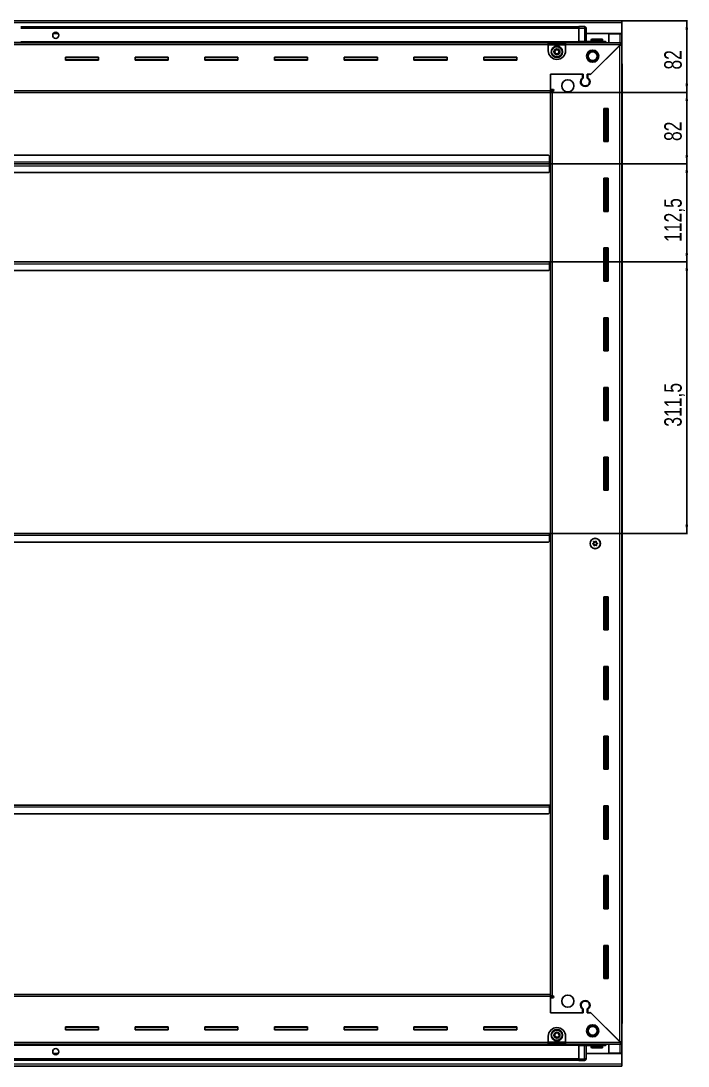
# Model space of a CAD drawing. Header units: millimetres. Extents: x 1219 to 6053, y -1082 to 1971.
# Drawn here: x 5287 to 6053, y 577 to 1776 of the extents above; entities that cross this region are included whole.
import ezdxf

# ---------------------------------------------------------------- set-up
doc = ezdxf.new("R2010")
doc.units = ezdxf.units.MM
doc.layers.add('FORMAT', color=7, linetype='Continuous')
doc.styles.add('SLDTEXTSTYLE0', font='TXT', dxfattribs={"width": 0.75})
doc.dimstyles.new('SLDDIMSTYLE0', dxfattribs={"dimtxt": 20, "dimasz": 10, "dimexe": 0, "dimexo": 0.0625, "dimgap": 5, "dimtad": 2, "dimdec": 1, "dimrnd": 1e-09, "dimzin": 12, "dimdsep": 46, "dimtxsty": 'SLDTEXTSTYLE0', "dimsah": 1, "dimcen": 0.09, "dimadec": 0, "dimazin": 3, "dimtfac": 1, "dimtofl": 0, "dimtmove": 0, "dimatfit": 3, "dimfxl": 0, "dimfrac": 2, "dimtolj": 1, "dimtzin": 12, "dimarcsym": 0})

# ---------------------------------------------------------------- blocks, each defined once
blk = doc.blocks.new('_D_7')
at = {"layer": 'FORMAT'}
for p, q in [((5976.5, 1775.8), (6052, 1775.8)), ((6051, 1775.8), (6051, 1693.8)), ((5894.5, 1693.8), (6052, 1693.8))]:
    blk.add_line(p, q, dxfattribs=at)
for points in [[(6051, 1775.8), (6049.5, 1765.8), (6052.6, 1765.8)], [(6051, 1693.8), (6052.6, 1703.8), (6049.5, 1703.8)]]:
    blk.add_solid(points, dxfattribs=at)
at = {"layer": 'FORMAT', "insert": (6025.2, 1720), "char_height": 20, "attachment_point": 1, "rotation": 90, "style": 'SLDTEXTSTYLE0'}
blk.add_mtext('82', dxfattribs=at)
blk = doc.blocks.new('_D_8')
at = {"layer": 'FORMAT'}
for p, q in [((5894.5, 1693.8), (6052, 1693.8)), ((6051, 1611.8), (6051, 1693.8)), ((5893.5, 1611.8), (6052, 1611.8))]:
    blk.add_line(p, q, dxfattribs=at)
for points in [[(6051, 1693.8), (6049.5, 1683.8), (6052.6, 1683.8)], [(6051, 1611.8), (6052.6, 1621.8), (6049.5, 1621.8)]]:
    blk.add_solid(points, dxfattribs=at)
at = {"layer": 'FORMAT', "insert": (6025.2, 1638), "char_height": 20, "attachment_point": 1, "rotation": 90, "style": 'SLDTEXTSTYLE0'}
blk.add_mtext('82', dxfattribs=at)
blk = doc.blocks.new('_D_9')
at = {"layer": 'FORMAT'}
for p, q in [((5893.5, 1611.8), (6052, 1611.8)), ((6051, 1611.8), (6051, 1499.3)), ((5893.5, 1499.3), (6052, 1499.3))]:
    blk.add_line(p, q, dxfattribs=at)
for points in [[(6051, 1611.8), (6049.5, 1601.8), (6052.6, 1601.8)], [(6051, 1499.3), (6052.6, 1509.3), (6049.5, 1509.3)]]:
    blk.add_solid(points, dxfattribs=at)
at = {"layer": 'FORMAT', "insert": (6025.2, 1522.3), "char_height": 20, "attachment_point": 1, "rotation": 90, "style": 'SLDTEXTSTYLE0'}
blk.add_mtext('112,5', dxfattribs=at)
blk = doc.blocks.new('_D_10')
at = {"layer": 'FORMAT'}
for p, q in [((5893.5, 1499.3), (6052, 1499.3)), ((6051, 1499.3), (6051, 1187.8)), ((5893.5, 1187.8), (6052, 1187.8))]:
    blk.add_line(p, q, dxfattribs=at)
for points in [[(6051, 1499.3), (6049.5, 1489.3), (6052.6, 1489.3)], [(6051, 1187.8), (6052.6, 1197.8), (6049.5, 1197.8)]]:
    blk.add_solid(points, dxfattribs=at)
at = {"layer": 'FORMAT', "insert": (6025.2, 1310.3), "char_height": 20, "attachment_point": 1, "rotation": 90, "style": 'SLDTEXTSTYLE0'}
blk.add_mtext('311,5', dxfattribs=at)

msp = doc.modelspace()

# ---------------------------------------------------------------- linework, layer by layer
at = {"color": 7, "linetype": 'Continuous', "lineweight": 25}
for p, q in [((4577.52, 1775.82), (5976.52, 1775.82)), ((5976.52, 1775.82), (5976.52, 1773.72)), ((5927.02, 1769.17), (5287.02, 1769.17)), ((5927.02, 1769.32), (5927.02, 1769.32)), ((5933.52, 1769.32), (5927.02, 1769.32)), ((5933.52, 1769.32), (5927.02, 1769.32)), ((5927.02, 1769.32), (5927.02, 1767.32)), ((5927.02, 1752.32), (5927.02, 1767.32)), ((5935.52, 1767.32), (5935.52, 1767.32)), ((5935.52, 1752.32), (5935.52, 1767.32)), ((5976.52, 1773.72), (5976.52, 1761.32)), ((4627.02, 1751.17), (5927.02, 1751.17)), ((4662.02, 1750.57), (5892.02, 1750.57)), ((5329.9, 1761.32), (5324.15, 1761.32)), ((5892.02, 1748.47), (5892.02, 1750.57)), ((5892.02, 1750.57), (5912.02, 1750.57)), ((5912.02, 1750.57), (5975.52, 1750.57)), ((5912.02, 1750.57), (5912.02, 1748.47)), ((5927.02, 1752.32), (5927.02, 1751.82)), ((5956.02, 1752.32), (5927.02, 1752.32)), ((5927.02, 1752.29), (5927.1, 1750.57)), ((5976.52, 1761.32), (5935.52, 1761.32)), ((5941.52, 1754.22), (5941.52, 1752.32)), ((5942.32, 1755.02), (5953.72, 1755.02)), ((5954.52, 1752.32), (5954.52, 1754.22)), ((5961.52, 1760.82), (5974.42, 1760.82)), ((5961.52, 1750.57), (5961.52, 1760.82)), ((5974.42, 1760.82), (5976.52, 1760.82)), ((5975.02, 1760.82), (5975.02, 1761.32)), ((5975.52, 1749.07), (5975.52, 1750.57)), ((5975.52, 1750.57), (5976.52, 1750.57)), ((5976.52, 1760.82), (5976.52, 1761.32)), ((5976.52, 1760.82), (5976.52, 1750.57)), ((5976.52, 1749.07), (5976.52, 1750.57)), ((5892.02, 1749.07), (5912.02, 1749.07)), ((5892.02, 1741.57), (5892.02, 1748.47)), ((5912.02, 1748.47), (5912.02, 1741.57)), ((5974.42, 1747.97), (5940.32, 1713.87)), ((5941.02, 1714.57), (5974.92, 1748.47)), ((5975.02, 1748.57), (5976.52, 1748.57)), ((5975.52, 1749.07), (5976.52, 1749.07)), ((5976.52, 1749.07), (5976.52, 1748.57)), ((5976.52, 1748.57), (5976.52, 604.07)), ((5376.02, 1734.32), (5338.02, 1734.32)), ((5338.02, 1734.32), (5338.02, 1730.82)), ((5376.02, 1731.57), (5338.02, 1731.57)), ((5338.02, 1730.82), (5376.02, 1730.82)), ((5376.02, 1730.82), (5376.02, 1734.32)), ((5456.02, 1734.32), (5418.02, 1734.32)), ((5418.02, 1734.32), (5418.02, 1730.82)), ((5456.02, 1731.57), (5418.02, 1731.57)), ((5418.02, 1730.82), (5456.02, 1730.82)), ((5456.02, 1730.82), (5456.02, 1734.32)), ((5536.02, 1734.32), (5498.02, 1734.32)), ((5498.02, 1734.32), (5498.02, 1730.82)), ((5536.02, 1731.57), (5498.02, 1731.57)), ((5498.02, 1730.82), (5536.02, 1730.82)), ((5536.02, 1730.82), (5536.02, 1734.32)), ((5616.02, 1734.32), (5578.02, 1734.32)), ((5578.02, 1734.32), (5578.02, 1730.82)), ((5616.02, 1731.57), (5578.02, 1731.57)), ((5578.02, 1730.82), (5616.02, 1730.82)), ((5616.02, 1730.82), (5616.02, 1734.32)), ((5696.02, 1734.32), (5658.02, 1734.32)), ((5658.02, 1734.32), (5658.02, 1730.82)), ((5696.02, 1731.57), (5658.02, 1731.57)), ((5658.02, 1730.82), (5696.02, 1730.82)), ((5696.02, 1730.82), (5696.02, 1734.32)), ((5776.02, 1734.32), (5738.02, 1734.32)), ((5738.02, 1734.32), (5738.02, 1730.82)), ((5776.02, 1731.57), (5738.02, 1731.57)), ((5738.02, 1730.82), (5776.02, 1730.82)), ((5776.02, 1730.82), (5776.02, 1734.32)), ((5856.02, 1734.32), (5818.02, 1734.32)), ((5818.02, 1734.32), (5818.02, 1730.82)), ((5856.02, 1731.57), (5818.02, 1731.57)), ((5818.02, 1730.82), (5856.02, 1730.82)), ((5856.02, 1730.82), (5856.02, 1734.32)), ((5976.52, 1727.15), (5976.52, 1727.15)), ((5894.52, 1714.57), (5932.22, 1714.57)), ((5894.52, 1695.92), (5894.52, 1714.57)), ((5894.52, 1714.57), (5894.52, 1697.32)), ((5931.52, 1714.57), (5894.52, 1714.57)), ((5931.52, 1714.57), (5931.52, 1710.68)), ((5932.22, 1714.57), (5932.22, 1710.29)), ((5936.82, 1714.57), (5941.02, 1714.57)), ((5936.82, 1710.29), (5936.82, 1714.57)), ((5939.62, 1714.57), (5937.52, 1714.57)), ((5937.52, 1710.68), (5937.52, 1714.57)), ((5940.32, 1713.87), (5939.62, 1714.57)), ((5976.52, 1719.32), (5977.02, 1719.32)), ((5976.87, 633.32), (5976.87, 1719.32)), ((5977.02, 1725.82), (5977.02, 1719.32)), ((5977.02, 1719.32), (5977.02, 1725.82)), ((5977.02, 1719.32), (5977.02, 1719.32)), ((5977.02, 1719.32), (5977.02, 1719.32)), ((5894.52, 1693.82), (4659.52, 1693.82)), ((5894.52, 1697.32), (5897.37, 1697.32)), ((5896.52, 1696.32), (5894.52, 1696.32)), ((5894.52, 1695.92), (5894.52, 1693.82)), ((5894.52, 1695.32), (5896.62, 1695.32)), ((5894.52, 1693.82), (5894.52, 658.82)), ((5896.52, 1695.32), (5896.52, 1696.32)), ((5897.37, 1695.32), (5896.62, 1695.32)), ((5936.52, 1701.71), (5936.52, 1700.95)), ((5956.02, 1675.32), (5956.02, 1637.32)), ((5961.02, 1675.32), (5956.02, 1675.32)), ((5957.05, 1675.32), (5957.05, 1637.32)), ((5957.08, 1675.32), (5957.08, 1637.32)), ((5958.87, 1675.32), (5958.87, 1637.32)), ((5961.02, 1637.32), (5961.02, 1675.32)), ((5956.02, 1637.32), (5961.02, 1637.32)), ((5892.52, 1621.82), (4661.52, 1621.82)), ((5893.52, 1620.82), (5892.52, 1621.82)), ((5893.52, 1613.92), (5893.52, 1620.82)), ((5893.52, 1611.82), (4660.52, 1611.82)), ((5893.77, 1614.67), (5893.52, 1614.67)), ((5893.52, 1613.92), (5893.52, 1611.82)), ((5893.52, 1611.82), (5893.52, 1609.72)), ((5893.52, 1602.82), (5893.52, 1609.72)), ((5893.52, 1608.97), (5893.77, 1608.97)), ((5893.77, 1611.82), (5893.77, 1614.67)), ((5893.77, 1608.97), (5893.77, 1611.82)), ((5894.52, 1611.82), (5893.77, 1611.82)), ((4661.52, 1601.82), (5892.52, 1601.82)), ((5892.52, 1601.82), (5893.52, 1602.82)), ((5956.02, 1595.32), (5956.02, 1557.32)), ((5961.02, 1595.32), (5956.02, 1595.32)), ((5957.05, 1595.32), (5957.05, 1557.32)), ((5957.08, 1595.32), (5957.08, 1557.32)), ((5958.87, 1595.32), (5958.87, 1557.32)), ((5961.02, 1557.32), (5961.02, 1595.32)), ((5956.02, 1557.32), (5961.02, 1557.32)), ((5956.02, 1515.32), (5956.02, 1477.32)), ((5961.02, 1515.32), (5956.02, 1515.32)), ((5957.05, 1515.32), (5957.05, 1477.32)), ((5957.08, 1515.32), (5957.08, 1477.32)), ((5958.87, 1515.32), (5958.87, 1477.32)), ((5961.02, 1477.32), (5961.02, 1515.32)), ((4660.52, 1499.32), (5893.52, 1499.32)), ((5893.52, 1499.32), (5893.52, 1497.22)), ((5893.77, 1496.47), (5893.77, 1499.32)), ((5893.77, 1499.32), (5894.52, 1499.32)), ((4661.52, 1489.32), (5892.52, 1489.32)), ((5892.52, 1489.32), (5893.52, 1490.32)), ((5893.52, 1490.32), (5893.52, 1497.22)), ((5893.52, 1496.47), (5893.77, 1496.47)), ((5956.02, 1477.32), (5961.02, 1477.32)), ((5956.02, 1435.32), (5956.02, 1397.32)), ((5961.02, 1435.32), (5956.02, 1435.32)), ((5957.05, 1435.32), (5957.05, 1397.32)), ((5957.08, 1435.32), (5957.08, 1397.32)), ((5958.87, 1435.32), (5958.87, 1397.32)), ((5961.02, 1397.32), (5961.02, 1435.32)), ((5956.02, 1397.32), (5961.02, 1397.32)), ((5956.02, 1355.32), (5956.02, 1317.32)), ((5961.02, 1355.32), (5956.02, 1355.32)), ((5957.05, 1355.32), (5957.05, 1317.32)), ((5957.08, 1355.32), (5957.08, 1317.32)), ((5958.87, 1355.32), (5958.87, 1317.32)), ((5961.02, 1317.32), (5961.02, 1355.32)), ((5956.02, 1317.32), (5961.02, 1317.32)), ((5956.02, 1275.32), (5956.02, 1237.32)), ((5961.02, 1275.32), (5956.02, 1275.32)), ((5957.05, 1275.32), (5957.05, 1237.32)), ((5957.08, 1275.32), (5957.08, 1237.32)), ((5958.87, 1275.32), (5958.87, 1237.32)), ((5961.02, 1237.32), (5961.02, 1275.32)), ((5956.02, 1237.32), (5961.02, 1237.32)), ((4660.52, 1187.82), (5893.52, 1187.82)), ((5893.52, 1187.82), (5893.52, 1185.72)), ((5893.77, 1184.97), (5893.77, 1187.82)), ((5893.77, 1187.82), (5894.52, 1187.82)), ((4661.52, 1177.82), (5892.52, 1177.82)), ((5892.52, 1177.82), (5893.52, 1178.82)), ((5893.52, 1178.82), (5893.52, 1185.72)), ((5893.52, 1184.97), (5893.77, 1184.97)), ((5956.02, 1115.32), (5956.02, 1077.32)), ((5961.02, 1115.32), (5956.02, 1115.32)), ((5957.05, 1115.32), (5957.05, 1077.32)), ((5957.08, 1115.32), (5957.08, 1077.32)), ((5958.87, 1115.32), (5958.87, 1077.32)), ((5961.02, 1077.32), (5961.02, 1115.32)), ((5956.02, 1077.32), (5961.02, 1077.32)), ((5956.02, 1035.32), (5956.02, 997.32)), ((5961.02, 1035.32), (5956.02, 1035.32)), ((5957.05, 1035.32), (5957.05, 997.32)), ((5957.08, 1035.32), (5957.08, 997.32)), ((5958.87, 1035.32), (5958.87, 997.32)), ((5961.02, 997.32), (5961.02, 1035.32)), ((5956.02, 997.32), (5961.02, 997.32)), ((5956.02, 955.32), (5956.02, 917.32)), ((5961.02, 955.32), (5956.02, 955.32)), ((5957.05, 955.32), (5957.05, 917.32)), ((5957.08, 955.32), (5957.08, 917.32)), ((5958.87, 955.32), (5958.87, 917.32)), ((5961.02, 917.32), (5961.02, 955.32)), ((5956.02, 917.32), (5961.02, 917.32)), ((4660.52, 876.32), (5893.52, 876.32)), ((5893.52, 876.32), (5893.52, 874.22)), ((5893.77, 873.47), (5893.77, 876.32)), ((5893.77, 876.32), (5894.52, 876.32)), ((5956.02, 875.32), (5956.02, 837.32)), ((5961.02, 875.32), (5956.02, 875.32)), ((5957.05, 875.32), (5957.05, 837.32)), ((5957.08, 875.32), (5957.08, 837.32)), ((5958.87, 875.32), (5958.87, 837.32)), ((5961.02, 837.32), (5961.02, 875.32)), ((4661.52, 866.32), (5892.52, 866.32)), ((5892.52, 866.32), (5893.52, 867.32)), ((5893.52, 867.32), (5893.52, 874.22)), ((5893.52, 873.47), (5893.77, 873.47)), ((5956.02, 837.32), (5961.02, 837.32)), ((5956.02, 795.32), (5956.02, 757.32)), ((5961.02, 795.32), (5956.02, 795.32)), ((5957.05, 795.32), (5957.05, 757.32)), ((5957.08, 795.32), (5957.08, 757.32)), ((5958.87, 795.32), (5958.87, 757.32)), ((5961.02, 757.32), (5961.02, 795.32)), ((5956.02, 757.32), (5961.02, 757.32)), ((5956.02, 715.32), (5956.02, 677.32)), ((5961.02, 715.32), (5956.02, 715.32)), ((5957.05, 715.32), (5957.05, 677.32)), ((5957.08, 715.32), (5957.08, 677.32)), ((5958.87, 715.32), (5958.87, 677.32)), ((5961.02, 677.32), (5961.02, 715.32)), ((5956.02, 677.32), (5961.02, 677.32)), ((4659.52, 658.82), (5894.52, 658.82)), ((5894.52, 658.82), (5894.52, 656.72)), ((5896.62, 657.32), (5894.52, 657.32)), ((5894.52, 656.72), (5894.52, 638.07)), ((5894.52, 656.32), (5896.52, 656.32)), ((5894.52, 655.32), (5894.52, 638.07)), ((5897.37, 655.32), (5894.52, 655.32)), ((5896.52, 656.32), (5896.52, 657.32)), ((5896.62, 657.32), (5897.37, 657.32)), ((5936.52, 651.7), (5936.52, 650.94)), ((5932.22, 638.07), (5894.52, 638.07)), ((5894.52, 638.07), (5931.52, 638.07)), ((5931.52, 641.96), (5931.52, 638.07)), ((5932.22, 642.36), (5932.22, 638.07)), ((5936.82, 638.07), (5936.82, 642.36)), ((5941.02, 638.07), (5936.82, 638.07)), ((5937.52, 638.07), (5937.52, 641.96)), ((5937.52, 638.07), (5939.62, 638.07)), ((5939.62, 638.07), (5940.32, 638.77)), ((5940.32, 638.77), (5974.42, 604.67)), ((5974.92, 604.17), (5941.02, 638.07)), ((5976.52, 633.32), (5977.02, 633.32)), ((5977.02, 633.32), (5977.02, 633.32)), ((5977.02, 626.82), (5977.02, 633.32)), ((5977.02, 633.32), (5977.02, 626.82)), ((5376.02, 621.82), (5338.02, 621.82)), ((5338.02, 621.82), (5338.02, 618.32)), ((5338.02, 621.07), (5376.02, 621.07)), ((5338.02, 618.32), (5376.02, 618.32)), ((5376.02, 618.32), (5376.02, 621.82)), ((5456.02, 621.82), (5418.02, 621.82)), ((5418.02, 621.82), (5418.02, 618.32)), ((5418.02, 621.07), (5456.02, 621.07)), ((5418.02, 618.32), (5456.02, 618.32)), ((5456.02, 618.32), (5456.02, 621.82)), ((5536.02, 621.82), (5498.02, 621.82)), ((5498.02, 621.82), (5498.02, 618.32)), ((5498.02, 621.07), (5536.02, 621.07)), ((5498.02, 618.32), (5536.02, 618.32)), ((5536.02, 618.32), (5536.02, 621.82)), ((5616.02, 621.82), (5578.02, 621.82)), ((5578.02, 621.82), (5578.02, 618.32)), ((5578.02, 621.07), (5616.02, 621.07)), ((5578.02, 618.32), (5616.02, 618.32)), ((5616.02, 618.32), (5616.02, 621.82)), ((5696.02, 621.82), (5658.02, 621.82)), ((5658.02, 621.82), (5658.02, 618.32)), ((5658.02, 621.07), (5696.02, 621.07)), ((5658.02, 618.32), (5696.02, 618.32)), ((5696.02, 618.32), (5696.02, 621.82)), ((5776.02, 621.82), (5738.02, 621.82)), ((5738.02, 621.82), (5738.02, 618.32)), ((5738.02, 621.07), (5776.02, 621.07)), ((5738.02, 618.32), (5776.02, 618.32)), ((5776.02, 618.32), (5776.02, 621.82)), ((5856.02, 621.82), (5818.02, 621.82)), ((5818.02, 621.82), (5818.02, 618.32)), ((5818.02, 621.07), (5856.02, 621.07)), ((5818.02, 618.32), (5856.02, 618.32)), ((5856.02, 618.32), (5856.02, 621.82)), ((5927.02, 601.47), (4627.02, 601.47)), ((5892.02, 602.07), (4662.02, 602.07)), ((5892.02, 604.17), (5892.02, 611.07)), ((5892.02, 602.07), (5892.02, 604.17)), ((5912.02, 603.57), (5892.02, 603.57)), ((5912.02, 602.07), (5892.02, 602.07)), ((5912.02, 611.07), (5912.02, 604.17)), ((5912.02, 604.17), (5912.02, 602.07)), ((5975.52, 602.07), (5912.02, 602.07)), ((5927.1, 602.07), (5927.02, 600.36)), ((5927.02, 600.32), (5927.02, 600.82)), ((5956.02, 600.32), (5927.02, 600.32)), ((5927.02, 600.32), (5927.02, 585.32)), ((5935.52, 600.32), (5935.52, 585.32)), ((5941.52, 600.32), (5941.52, 598.42)), ((5954.52, 598.42), (5954.52, 600.32)), ((5961.52, 591.82), (5961.52, 602.07)), ((5975.02, 604.07), (5976.52, 604.07)), ((5975.52, 603.57), (5975.52, 602.07)), ((5976.52, 603.57), (5975.52, 603.57)), ((5976.52, 602.07), (5975.52, 602.07)), ((5976.52, 604.07), (5976.52, 603.57)), ((5976.52, 603.57), (5976.52, 602.07)), ((5976.52, 602.07), (5976.52, 591.82)), ((5324.15, 591.32), (5329.9, 591.32)), ((5935.52, 591.32), (5976.52, 591.32)), ((5949.32, 597.62), (5942.32, 597.62)), ((5953.72, 597.62), (5949.32, 597.62)), ((5974.42, 591.82), (5961.52, 591.82)), ((5976.52, 591.82), (5974.42, 591.82)), ((5975.02, 591.32), (5975.02, 591.82)), ((5976.52, 591.32), (5976.52, 591.82)), ((5976.52, 591.32), (5976.52, 578.92)), ((5976.52, 576.82), (4577.52, 576.82)), ((4627.02, 583.47), (5927.02, 583.47)), ((5927.02, 583.32), (5927.02, 585.32)), ((5933.52, 583.32), (5927.02, 583.32)), ((5927.02, 583.32), (5927.02, 583.32)), ((5927.02, 583.32), (5927.02, 583.32)), ((5933.52, 583.32), (5927.02, 583.32)), ((5934.85, 583.82), (5934.85, 583.82)), ((5976.52, 578.92), (5976.52, 576.82))]:
    msp.add_line(p, q, dxfattribs=at)
at = {"color": 8, "linetype": 'Continuous', "lineweight": 18}
for p, q in [((5976.52, 1773.72), (4577.52, 1773.72)), ((5927.02, 1767.17), (5287.02, 1767.17)), ((5927.02, 1767.32), (5933.52, 1767.32)), ((5933.52, 1769.32), (5933.52, 1767.32)), ((5935.52, 1767.32), (5933.52, 1767.32)), ((5933.52, 1767.32), (5933.52, 1752.32)), ((5927.02, 1750.59), (4627.02, 1750.59)), ((5927.02, 1751.82), (5287.02, 1751.82)), ((5941.52, 1754.22), (5954.52, 1754.22)), ((5974.42, 1761.32), (5974.42, 1760.82)), ((5974.42, 1760.82), (5974.42, 1750.57)), ((5892.02, 1748.47), (4662.02, 1748.47)), ((5892.02, 1748.47), (5912.02, 1748.47)), ((5974.92, 1748.47), (5912.02, 1748.47)), ((5974.42, 604.67), (5974.42, 1747.97)), ((5976.52, 1725.82), (5977.02, 1725.82)), ((4659.52, 1695.92), (5894.52, 1695.92)), ((5896.62, 1695.32), (5896.62, 657.32)), ((5958.29, 1637.32), (5958.29, 1675.32)), ((5959.52, 1637.32), (5959.52, 1675.32)), ((5893.52, 1613.92), (4660.52, 1613.92)), ((4660.52, 1609.72), (5893.52, 1609.72)), ((5958.29, 1557.32), (5958.29, 1595.32)), ((5959.52, 1557.32), (5959.52, 1595.32)), ((5958.29, 1477.32), (5958.29, 1515.32)), ((5959.52, 1477.32), (5959.52, 1515.32)), ((4660.52, 1497.22), (5893.52, 1497.22)), ((5958.29, 1397.32), (5958.29, 1435.32)), ((5959.52, 1397.32), (5959.52, 1435.32)), ((5958.29, 1317.32), (5958.29, 1355.32)), ((5959.52, 1317.32), (5959.52, 1355.32)), ((5958.29, 1237.32), (5958.29, 1275.32)), ((5959.52, 1237.32), (5959.52, 1275.32)), ((4660.52, 1185.72), (5893.52, 1185.72)), ((5958.29, 1077.32), (5958.29, 1115.32)), ((5959.52, 1077.32), (5959.52, 1115.32)), ((5958.29, 997.32), (5958.29, 1035.32)), ((5959.52, 997.32), (5959.52, 1035.32)), ((5958.29, 917.32), (5958.29, 955.32)), ((5959.52, 917.32), (5959.52, 955.32)), ((5958.29, 837.32), (5958.29, 875.32)), ((5959.52, 837.32), (5959.52, 875.32)), ((4660.52, 874.22), (5893.52, 874.22)), ((5958.29, 757.32), (5958.29, 795.32)), ((5959.52, 757.32), (5959.52, 795.32)), ((5958.29, 677.32), (5958.29, 715.32)), ((5959.52, 677.32), (5959.52, 715.32)), ((5894.52, 656.72), (4659.52, 656.72)), ((5976.52, 626.82), (5977.02, 626.82)), ((4627.02, 602.06), (5927.02, 602.06)), ((4627.02, 600.82), (5927.02, 600.82)), ((4662.02, 604.17), (5892.02, 604.17)), ((5912.02, 604.17), (5892.02, 604.17)), ((5912.02, 604.17), (5974.92, 604.17)), ((5933.52, 585.32), (5933.52, 600.32)), ((5974.42, 602.07), (5974.42, 591.82)), ((5949.5, 598.42), (5941.52, 598.42)), ((5954.52, 598.42), (5949.5, 598.42)), ((5974.42, 591.82), (5974.42, 591.32)), ((5976.52, 578.92), (4577.52, 578.92)), ((4627.02, 585.47), (5927.02, 585.47)), ((5927.02, 585.32), (5933.52, 585.32)), ((5935.52, 585.32), (5933.52, 585.32)), ((5933.52, 583.32), (5933.52, 585.32))]:
    msp.add_line(p, q, dxfattribs=at)
at = {"color": 7, "linetype": 'Continuous', "lineweight": 25, "flags": 128}
msp.add_lwpolyline([(5935.38, 1768.08), (5935.49, 1767.71), (5935.52, 1767.32)], dxfattribs=at)
at = {"color": 7, "linetype": 'Continuous', "lineweight": 25}
for centre, radius in [((5327.02, 1759.32), 3.5), ((5902.02, 1740.32), 6.5), ((5902.02, 1740.32), 3.46), ((5943.02, 1735.32), 7), ((5943.02, 1735.32), 6.02), ((5943.02, 1735.32), 5.1), ((5914.52, 1701.32), 7), ((5946.02, 1176.32), 6), ((5945.87, 1176.32), 5.79), ((5945.87, 1176.32), 1.85), ((5914.52, 651.32), 7), ((5943.02, 617.32), 7), ((5902.02, 612.32), 6.5), ((5902.02, 612.32), 3.46), ((5943.02, 617.32), 6.03), ((5943.02, 617.32), 5.1), ((5327.02, 593.32), 3.5)]:
    msp.add_circle(centre, radius, dxfattribs=at)
at = {"color": 8, "linetype": 'Continuous', "lineweight": 18}
for centre in [(5902.02, 1740.32), (5902.02, 612.32)]:
    msp.add_circle(centre, 5.7, dxfattribs=at)
at = {"color": 7, "linetype": 'Continuous', "lineweight": 25}
for centre, radius, start, end in [((5933.52, 1767.32), 2, 0, 90), ((5935.72, 1752.52), 0.2, 180, 270), ((5942.32, 1754.22), 0.8, 90, 180), ((5953.72, 1754.22), 0.8, 0, 90), ((5902.02, 1741.57), 10, 180, 270), ((5902.02, 1740.32), 2.5, 160.11158, 220.11158), ((5902.02, 1740.32), 2.5, 100.11158, 160.11158), ((5902.02, 1740.32), 2.5, 220.11158, 280.11158), ((5902.02, 1740.32), 2.5, 40.11158, 100.11158), ((5902.02, 1741.57), 10, 270, 0), ((5902.02, 1740.32), 2.5, 280.11158, 340.11158), ((5902.02, 1740.32), 2.5, 340.11158, 40.11158), ((5975.02, 1725.82), 2, 33.78451, 41.40962), ((5975.02, 1725.82), 2, 0, 41.40962), ((5975.02, 1725.82), 2, 360, 19.56674), ((5934.52, 1706.07), 5.5, 123.05573, 56.94427), ((5934.52, 1706.07), 4.8, 118.63099, 61.36901), ((5897.37, 1696.32), 1, 270, 90), ((5897.37, 656.32), 1, 270, 90), ((5934.52, 646.57), 5.5, 303.05573, 236.94427), ((5934.52, 646.57), 4.8, 298.63099, 241.36901), ((5975.02, 626.82), 2, 318.57492, 0), ((5975.02, 626.82), 2, 318.59038, 0), ((5902.02, 611.07), 10, 90, 180), ((5902.02, 612.32), 2.5, 147.04236, 207.04236), ((5902.02, 612.32), 2.5, 87.04236, 147.04236), ((5902.02, 611.07), 10, 0, 90), ((5902.02, 612.32), 2.5, 27.04236, 87.04236), ((5902.02, 612.32), 2.5, 327.04236, 27.04236), ((5902.02, 612.32), 2.5, 207.04236, 267.04236), ((5902.02, 612.32), 2.5, 267.04236, 327.04236), ((5935.72, 600.12), 0.2, 90, 180), ((5942.32, 598.42), 0.8, 180, 270), ((5953.72, 598.42), 0.8, 270, 0), ((5933.52, 585.32), 2, 270, 0), ((5933.52, 585.32), 2, 270, 288.58003), ((5933.52, 585.32), 2, 303.94202, 311.40962)]:
    msp.add_arc(centre, radius, start, end, dxfattribs=at)
for points, knots in [([(5927.02, 1752.32), (5927.02, 1752.29), (5927.02, 1752.21), (5927.02, 1751.59), (5927.02, 1751.01), (5927.02, 1750.62), (5927.02, 1750.59)], [0, 0, 0, 0, 0.3242788, 0.6485576, 0.9728365, 1, 1, 1, 1]), ([(5959.24, 1750.57), (5959.12, 1750.77), (5958.73, 1751.42), (5957.58, 1752.13), (5956.54, 1752.26), (5956.02, 1752.32)], [0, 0, 0, 0, 0.1822499, 0.5911249, 1, 1, 1, 1]), ([(5975.52, 1750.57), (5975.48, 1750.55), (5975.39, 1750.49), (5975.25, 1750.1), (5975.12, 1749.54), (5975.01, 1748.96), (5974.95, 1748.6), (5974.92, 1748.47)], [0, 0, 0, 0, 0.2302553, 0.4485219, 0.6667858, 0.8850496, 1, 1, 1, 1]), ([(5899.18, 1739.82), (5899.22, 1739.93), (5899.43, 1740.5), (5899.77, 1741.43), (5900.05, 1742.21), (5900.16, 1742.53)], [0, 0, 0, 0, 0.1331247, 0.6370994, 1, 1, 1, 1]), ([(5901.04, 1737.61), (5900.71, 1738), (5900.09, 1738.74), (5899.47, 1739.48), (5899.18, 1739.82)], [0, 0, 0, 0, 0.5346859, 1, 1, 1, 1]), ([(5900.16, 1742.53), (5900.67, 1742.62), (5901.62, 1742.79), (5902.57, 1742.96), (5903.01, 1743.04)], [0, 0, 0, 0, 0.5346859, 1, 1, 1, 1]), ([(5903.01, 1743.04), (5903.34, 1742.64), (5903.96, 1741.91), (5904.58, 1741.17), (5904.87, 1740.83)], [0, 0, 0, 0, 0.5346859, 1, 1, 1, 1]), ([(5904.87, 1740.83), (5904.75, 1740.51), (5904.47, 1739.73), (5904.13, 1738.8), (5903.93, 1738.23), (5903.88, 1738.12)], [0, 0, 0, 0, 0.36290056, 0.86687533, 1, 1, 1, 1]), ([(5974.42, 1747.97), (5974.68, 1748.02), (5975.17, 1748.11), (5975.81, 1748.24), (5976.28, 1748.37), (5976.5, 1748.48), (5976.52, 1748.55), (5976.52, 1748.57)], [0, 0, 0, 0, 0.23025534, 0.4485219, 0.6667858, 0.88504963, 1, 1, 1, 1]), ([(5903.88, 1738.12), (5903.38, 1738.03), (5902.43, 1737.86), (5901.48, 1737.69), (5901.04, 1737.61)], [0, 0, 0, 0, 0.5346859, 1, 1, 1, 1]), ([(5944.24, 1178.6), (5944.23, 1178.59), (5944.21, 1178.57), (5944.19, 1178.51), (5944.19, 1178.37), (5944.24, 1177.98), (5944.32, 1177.45), (5944.08, 1176.86), (5943.69, 1176.53), (5943.36, 1176.32), (5943.16, 1176.18), (5943.1, 1176.11), (5943.09, 1176.07), (5943.09, 1176.03), (5943.1, 1176), (5943.15, 1175.95), (5943.38, 1175.82), (5943.83, 1175.67), (5944.43, 1175.29), (5944.61, 1174.6), (5944.61, 1174.12), (5944.66, 1173.86), (5944.69, 1173.8), (5944.71, 1173.77), (5944.74, 1173.76), (5944.78, 1173.76), (5944.82, 1173.78), (5944.9, 1173.81), (5945.08, 1173.94), (5945.38, 1174.18), (5945.82, 1174.46), (5946.45, 1174.49), (5946.93, 1174.25), (5947.28, 1174.08), (5947.43, 1174.03), (5947.48, 1174.04), (5947.51, 1174.05), (5947.54, 1174.08), (5947.55, 1174.14), (5947.56, 1174.28), (5947.5, 1174.66), (5947.43, 1175.2), (5947.66, 1175.79), (5948.06, 1176.11), (5948.39, 1176.33), (5948.58, 1176.47), (5948.64, 1176.54), (5948.66, 1176.58), (5948.66, 1176.61), (5948.65, 1176.64), (5948.6, 1176.7), (5948.36, 1176.82), (5947.91, 1176.98), (5947.31, 1177.36), (5947.14, 1178.05), (5947.14, 1178.53), (5947.09, 1178.79), (5947.06, 1178.85), (5947.03, 1178.87), (5947, 1178.88), (5946.97, 1178.88), (5946.93, 1178.87), (5946.85, 1178.83), (5946.67, 1178.7), (5946.37, 1178.46), (5945.93, 1178.19), (5945.3, 1178.15), (5944.82, 1178.4), (5944.46, 1178.57), (5944.32, 1178.61), (5944.26, 1178.61), (5944.25, 1178.6), (5944.24, 1178.6)], [0, 0, 0, 0, 0.0020087, 0.00442, 0.0093647, 0.0255282, 0.0677053, 0.0957862, 0.1246456, 0.1503415, 0.1605194, 0.1633943, 0.1656965, 0.1672448, 0.1688741, 0.1707699, 0.1786058, 0.2119941, 0.2499945, 0.2879948, 0.3213831, 0.329219, 0.3311148, 0.3327441, 0.3342924, 0.3362166, 0.3385353, 0.3413178, 0.349662, 0.3753578, 0.4042173, 0.4322982, 0.4744753, 0.4906388, 0.4966691, 0.49844, 0.5, 0.5020087, 0.50442, 0.5093647, 0.5255282, 0.5677053, 0.5957862, 0.6246456, 0.6503415, 0.6605194, 0.6633943, 0.6656965, 0.6672448, 0.6688741, 0.6707699, 0.6786058, 0.7119941, 0.7499945, 0.7879948, 0.8213831, 0.829219, 0.8311148, 0.8327441, 0.8342924, 0.8362166, 0.8385353, 0.8413178, 0.849662, 0.8753578, 0.9042173, 0.9322982, 0.9744753, 0.9906388, 0.9966691, 0.99844, 1, 1, 1, 1]), ([(5899.14, 612.47), (5899.42, 612.91), (5899.95, 613.71), (5900.47, 614.52), (5900.71, 614.89)], [0, 0, 0, 0, 0.53468586, 1, 1, 1, 1]), ([(5900.45, 609.9), (5900.22, 610.36), (5899.78, 611.22), (5899.34, 612.07), (5899.14, 612.47)], [0, 0, 0, 0, 0.5346859, 1, 1, 1, 1]), ([(5900.71, 614.89), (5900.84, 614.89), (5901.43, 614.86), (5902.43, 614.81), (5903.25, 614.76), (5903.59, 614.75)], [0, 0, 0, 0, 0.1331247, 0.6370994, 1, 1, 1, 1]), ([(5904.91, 612.17), (5904.63, 611.74), (5904.1, 610.93), (5903.58, 610.13), (5903.34, 609.75)], [0, 0, 0, 0, 0.5346859, 1, 1, 1, 1]), ([(5903.59, 614.75), (5903.83, 614.29), (5904.27, 613.43), (5904.7, 612.57), (5904.91, 612.17)], [0, 0, 0, 0, 0.5346859, 1, 1, 1, 1]), ([(5903.34, 609.75), (5902.99, 609.77), (5902.17, 609.81), (5901.18, 609.86), (5900.58, 609.89), (5900.45, 609.9)], [0, 0, 0, 0, 0.3629006, 0.8668753, 1, 1, 1, 1]), ([(5927.02, 600.32), (5927.02, 600.36), (5927.02, 600.44), (5927.02, 601.05), (5927.02, 601.63), (5927.02, 602.03), (5927.02, 602.06)], [0, 0, 0, 0, 0.3242788, 0.6485576, 0.9728365, 1, 1, 1, 1]), ([(5959.24, 602.07), (5959.12, 601.87), (5958.73, 601.22), (5957.58, 600.51), (5956.54, 600.39), (5956.02, 600.32)], [0, 0, 0, 0, 0.18224985, 0.59112493, 1, 1, 1, 1]), ([(5976.52, 604.07), (5976.5, 604.12), (5976.45, 604.21), (5976.05, 604.34), (5975.49, 604.47), (5974.91, 604.58), (5974.55, 604.65), (5974.42, 604.67)], [0, 0, 0, 0, 0.2302553, 0.4485219, 0.6667858, 0.8850496, 1, 1, 1, 1]), ([(5974.92, 604.17), (5974.97, 603.92), (5975.06, 603.43), (5975.19, 602.79), (5975.32, 602.32), (5975.43, 602.1), (5975.5, 602.08), (5975.52, 602.07)], [0, 0, 0, 0, 0.23025534, 0.4485219, 0.6667858, 0.88504963, 1, 1, 1, 1])]:
    msp.add_open_spline(points, degree=3, knots=knots, dxfattribs=at)
at = {"color": 8, "linetype": 'Continuous', "lineweight": 18}
for points in [[(5956.02, 1752.32), (5956.02, 1752.28), (5956.02, 1752.2), (5956.02, 1751.77), (5956.02, 1751.31), (5956.02, 1750.9), (5956.02, 1750.63), (5956.02, 1750.57)], [(5956.02, 600.32), (5956.02, 600.37), (5956.02, 600.44), (5956.02, 600.88), (5956.02, 601.33), (5956.02, 601.75), (5956.02, 602.02), (5956.02, 602.07)]]:
    msp.add_open_spline(points, degree=3, knots=[0, 0, 0, 0, 0.3597529, 0.5534142, 0.7511852, 0.9489563, 1, 1, 1, 1], dxfattribs=at)
at = {"color": 7, "linetype": 'Continuous', "lineweight": 25}
for points in [[(5974.42, 1747.97), (5974.5, 1748.02), (5974.66, 1748.12), (5974.86, 1748.27), (5975, 1748.42), (5975.01, 1748.52), (5975.02, 1748.57)], [(5975.52, 1749.07), (5975.47, 1749.06), (5975.37, 1749.05), (5975.22, 1748.91), (5975.07, 1748.71), (5974.97, 1748.55), (5974.92, 1748.47)], [(5975.02, 604.07), (5975.01, 604.12), (5975, 604.22), (5974.86, 604.37), (5974.66, 604.52), (5974.5, 604.62), (5974.42, 604.67)], [(5974.92, 604.17), (5974.97, 604.09), (5975.07, 603.94), (5975.22, 603.74), (5975.37, 603.6), (5975.47, 603.58), (5975.52, 603.57)]]:
    msp.add_open_spline(points, degree=3, dxfattribs=at)

# ---------------------------------------------------------------- dimensions: what is measured, and where the dimension line sits
at = {"layer": 'FORMAT'}
for base, p1, p2, picture, middle in [((6051.02, 1693.82), (5976.52, 1775.82), (5894.52, 1693.82), '_D_7', (6051.02, 1734.82)), ((6051.02, 1693.82), (5893.52, 1611.82), (5894.52, 1693.82), '_D_8', (6051.02, 1652.82)), ((6051.02, 1499.32), (5893.52, 1611.82), (5893.52, 1499.32), '_D_9', (6051.02, 1555.57)), ((6051.02, 1187.82), (5893.52, 1499.32), (5893.52, 1187.82), '_D_10', (6051.02, 1343.57))]:
    dim = msp.add_linear_dim(base=base, p1=p1, p2=p2, angle=90, dimstyle='SLDDIMSTYLE0', dxfattribs=at)
    dim.commit()
    dim.dimension.update_dxf_attribs({"geometry": picture, "text_midpoint": middle, "dimtype": 160})

doc.saveas('drawing.dxf')
